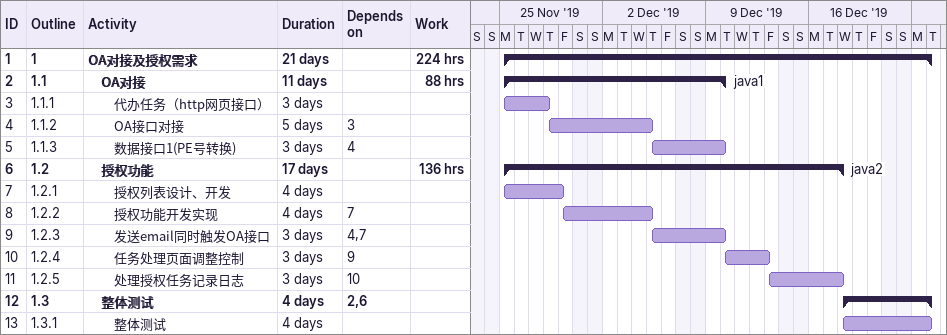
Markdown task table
| ID | WBS | Task | Duration | Start | Finish | Predecessors | Resources | Work (h) |
|---|---|---|---|---|---|---|---|---|
| 1 | 1 | **OA对接及授权需求** | 21d | 2019-11-25 | 2019-12-24 |  |  | 224 |
| 2 | 1.1 | **OA对接** | 11d | 2019-11-25 | 2019-12-10 |  | java1 | 88 |
| 3 | 1.1.1 | 代办任务（http网页接口） | 3d | 2019-11-25 | 2019-11-28 |  |  |  |
| 4 | 1.1.2 | OA接口对接 | 5d | 2019-11-28 | 2019-12-05 | 3 |  |  |
| 5 | 1.1.3 | 数据接口1(PE号转换) | 3d | 2019-12-05 | 2019-12-10 | 4 |  |  |
| 6 | 1.2 | **授权功能** | 17d | 2019-11-25 | 2019-12-18 |  | java2 | 136 |
| 7 | 1.2.1 | 授权列表设计、开发 | 4d | 2019-11-25 | 2019-11-29 |  |  |  |
| 8 | 1.2.2 | 授权功能开发实现 | 4d | 2019-11-29 | 2019-12-05 | 7 |  |  |
| 9 | 1.2.3 | 发送email同时触发OA接口 | 3d | 2019-12-05 | 2019-12-10 | 4, 7 |  |  |
| 10 | 1.2.4 | 任务处理页面调整控制 | 3d | 2019-12-10 | 2019-12-13 | 9 |  |  |
| 11 | 1.2.5 | 处理授权任务记录日志 | 3d | 2019-12-13 | 2019-12-18 | 10 |  |  |
| 12 | 1.3 | **整体测试** | 4d | 2019-12-18 | 2019-12-24 | 2, 6 |  |  |
| 13 | 1.3.1 | 整体测试 | 4d | 2019-12-18 | 2019-12-24 |  |  |  |
